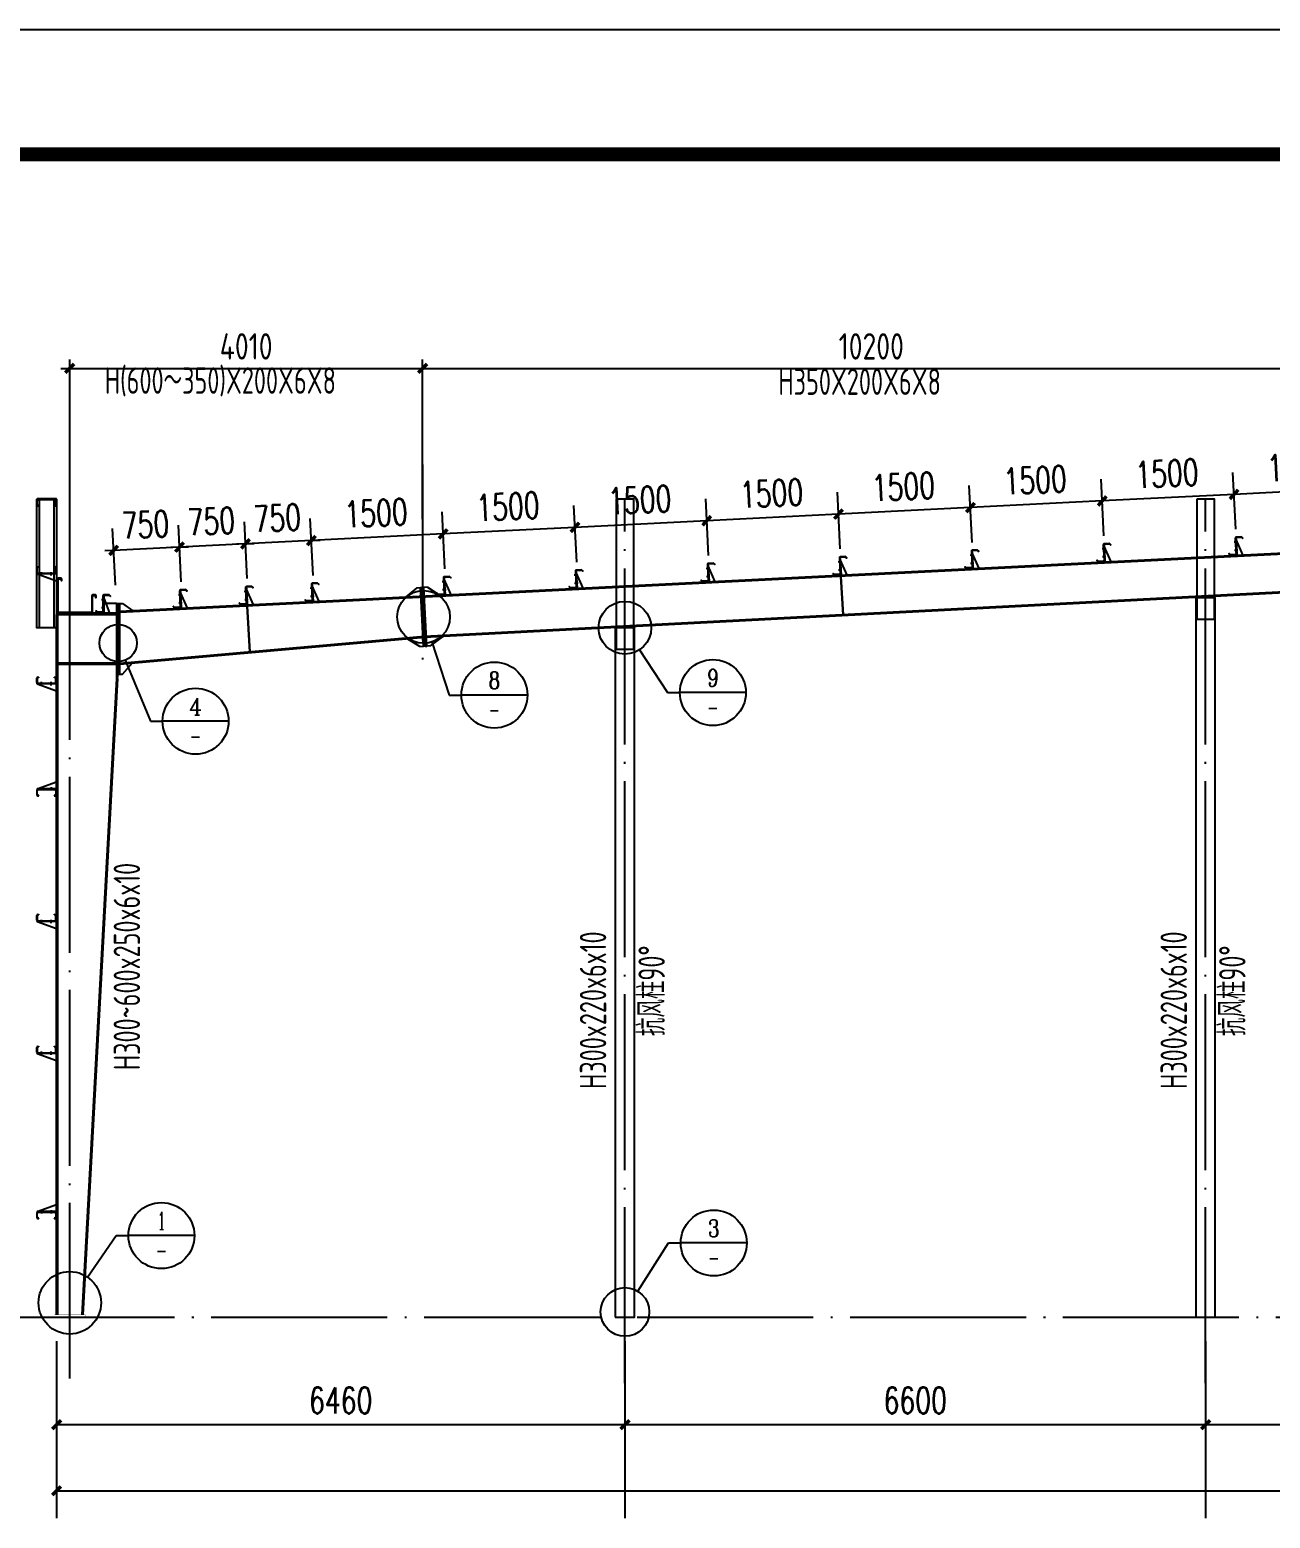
# Model space of a CAD drawing. Extents: x -89996 to 1006241, y -2176 to 440573.
# Drawn here: x 812289 to 826388, y 64905 to 81824 of the extents above; entities that cross this region are included whole.
import ezdxf
from ezdxf.enums import TextEntityAlignment as Align

# ---------------------------------------------------------------- set-up
doc = ezdxf.new("R2010")
doc.units = 0
doc.header["$LTSCALE"] = 1000
doc.header["$MEASUREMENT"] = 0
doc.linetypes.add('DOTE', pattern=[2.42, 2, -0.2, 0.02, -0.2])
for name, color, linetype in [('AXIS', 3, 'Continuous'), ('AXIS_DIM', 3, 'Continuous'), ('DOTE', 1, 'DOTE'), ('GL', 150, 'Continuous'), ('GZ', 50, 'Continuous'), ('LT', 27, 'Continuous'), ('PUB_TEXT', 7, 'Continuous'), ('PUB_TITLE', 4, 'Continuous'), ('PZ', 202, 'Continuous'), ('TEXT', 7, 'Continuous'), ('天沟', 2, 'Continuous')]:
    doc.layers.add(name, color=color, linetype=linetype)
doc.styles.add('_TCH_DIM_T3', font='SIMPLEX', dxfattribs={"width": 0.705882, "bigfont": 'GBCBIG'})
doc.styles.add('_TCH_LABEL', font='COMPLEX', dxfattribs={"bigfont": 'GBCBIG'})
doc.styles.add('TSSD_Dimension', font='Tssdeng.shx', dxfattribs={"width": 0.8, "bigfont": 'hztxt.shx'})
doc.styles.add('TSSD_Norm', font='tssdeng.shx', dxfattribs={"bigfont": 'hztxt.shx'})
doc.dimstyles.new('_TCH_ARCH&&100', dxfattribs={"dimtxt": 297.5, "dimasz": 100, "dimexe": 250, "dimexo": 300, "dimgap": 126.25, "dimtad": 1, "dimdec": 0, "dimzin": 0, "dimdsep": 46, "dimtxsty": '_TCH_DIM_T3', "dimblk": 'ARCHTICK', "dimcen": 0.09, "dimclrt": 7, "dimazin": 2, "dimtfac": 1, "dimtdec": 0, "dimtix": 1, "dimtmove": 2, "dimatfit": 3, "dimfxl": 0, "dimtolj": 1, "dimtzin": 0, "dimarcsym": 0})
doc.dimstyles.new('TCH_100_1', dxfattribs={"dimtxt": 297.5, "dimasz": 100, "dimexe": 250, "dimexo": 300, "dimgap": 126.25, "dimtad": 1, "dimdec": 0, "dimzin": 0, "dimdsep": 46, "dimtxsty": '_TCH_DIM_T3', "dimblk": 'ARCHTICK', "dimcen": 0.09, "dimclrd": 126, "dimclre": 126, "dimclrt": 7, "dimazin": 2, "dimtfac": 1, "dimtdec": 0, "dimtix": 1, "dimtmove": 2, "dimatfit": 3, "dimfxl": 0, "dimtolj": 1, "dimtzin": 0, "dimarcsym": 0})
doc.dimstyles.new('TSSD_100_100', dxfattribs={"dimtxt": 300, "dimasz": 100, "dimexe": 100, "dimexo": 250, "dimgap": 100, "dimtad": 1, "dimdec": 0, "dimzin": 0, "dimdsep": 46, "dimtxsty": 'TSSD_Dimension', "dimblk": 'ARCHTICK', "dimcen": 0, "dimdle": 100, "dimclrt": 7, "dimadec": 0, "dimazin": 0, "dimtfac": 1, "dimtdec": 0, "dimtix": 1, "dimtmove": 2, "dimatfit": 3, "dimfxl": 0, "dimtolj": 1, "dimtzin": 0, "dimarcsym": 0})

# ---------------------------------------------------------------- blocks, each defined once
blk = doc.blocks.new('4')
at = {"layer": 'LT', "color": 1, "linetype": 'Continuous'}
for p, q in [((1121054, 121886, -8), (1121014, 121884, -8)), ((1121054, 121886, -8), (1121014, 121884, -8)), ((1121058, 121794, -8), (1121019, 121792, -8)), ((1121058, 121794, -8), (1121019, 121792, -8))]:
    blk.add_line(p, q, dxfattribs=at)
at = {"layer": 'LT', "elevation": -8}
blk.add_lwpolyline([(1121032, 121929, -0.414214), (1121041, 121940), (1121097, 121943), (1121111, 121930), (1121113, 121932), (1121098, 121946), (1121038, 121943, 0.414214), (1121028, 121932), (1121037, 121755, -0.414214), (1121028, 121745), (1120972, 121742), (1120958, 121755), (1120956, 121753), (1120971, 121739), (1121031, 121742, 0.414214), (1121040, 121753), (1121032, 121929)], format="xyb", dxfattribs=at)
at = {"layer": 'LT', "elevation": -4}
for points in [[(1121032, 121924), (1121038, 121925), (1121047, 121733), (1121041, 121733)], [(1121038, 121915), (1121047, 121733), (1121117, 121736)]]:
    blk.add_lwpolyline(points, close=True, dxfattribs=at)
at = {"layer": 'LT', "color": 1, "linetype": 'Continuous'}
for points in [[(1121031, 121872, -8), (1121030, 121897, -8), (1121040, 121873, -8), (1121039, 121897, -8)], [(1121031, 121872, -8), (1121030, 121897, -8), (1121040, 121873, -8), (1121039, 121897, -8)], [(1121035, 121805, -8), (1121036, 121781, -8), (1121044, 121806, -8), (1121045, 121781, -8)], [(1121035, 121805, -8), (1121036, 121781, -8), (1121044, 121806, -8), (1121045, 121781, -8)]]:
    blk.add_solid(points, dxfattribs=at)
blk = doc.blocks.new('_ArchTick')
at = {"color": 0, "linetype": 'ByBlock', "const_width": 0.4}
blk.add_lwpolyline([(-0.5, -0.5), (0.5, 0.5)], dxfattribs=at)
blk = doc.blocks.new('*D1427')
at = {"layer": 'AXIS_DIM', "color": 0, "lineweight": -2, "transparency": 16777216}
for p, q in [((816754, 76262), (816754, 78075)), ((826954, 76406), (826954, 78075)), ((816654, 77975), (827054, 77975))]:
    blk.add_line(p, q, dxfattribs=at)
at = {"layer": 'Defpoints', "color": 0, "transparency": 16777216}
for p in [(826954, 77975), (826954, 76156, 4), (816754, 76012, -3)]:
    blk.add_point(p, dxfattribs=at)
at = {"layer": 'AXIS_DIM', "color": 0, "lineweight": -2, "transparency": 16777216, "xscale": 100, "yscale": 100, "zscale": 100, "rotation": 180}
blk.add_blockref('_ArchTick', (816754, 77975), dxfattribs=at)
at = {"layer": 'AXIS_DIM', "color": 0, "lineweight": -2, "transparency": 16777216, "xscale": 100, "yscale": 100, "zscale": 100}
blk.add_blockref('_ArchTick', (826954, 77975), dxfattribs=at)
at = {"layer": 'AXIS_DIM', "color": 7, "transparency": 16777216, "insert": (821854, 78225), "char_height": 300, "attachment_point": 5, "style": 'TSSD_Dimension'}
blk.add_mtext('\\A1;10200', dxfattribs=at)
blk = doc.blocks.new('*D1433')
at = {"color": 126, "lineweight": -2, "transparency": 16777216}
for p, q in [((827495, 76221), (827463, 76867)), ((825997, 76146), (825964, 76792)), ((827475, 76617), (825977, 76542))]:
    blk.add_line(p, q, dxfattribs=at)
at = {"layer": 'Defpoints', "color": 0, "transparency": 16777216}
for p in [(825977, 76542), (826012, 75847, 0), (827510, 75922, 0)]:
    blk.add_point(p, dxfattribs=at)
at = {"color": 126, "lineweight": -2, "transparency": 16777216, "xscale": 100, "yscale": 100, "zscale": 100}
for p, rotation in [((827475, 76617), 2.862405226256115), ((825977, 76542), 182.8624052262561)]:
    blk.add_blockref('_ArchTick', p, dxfattribs=dict(at, rotation=rotation))
at = {"color": 7, "transparency": 16777216, "insert": (826712, 76855), "char_height": 297.5, "attachment_point": 5, "rotation": 2.8624, "style": '_TCH_DIM_T3'}
blk.add_mtext('\\A1;1500', dxfattribs=at)
blk = doc.blocks.new('*D1434')
at = {"color": 126, "lineweight": -2, "transparency": 16777216}
for p, q in [((824499, 76072), (824466, 76717)), ((825997, 76146), (825964, 76792)), ((825977, 76542), (824479, 76468))]:
    blk.add_line(p, q, dxfattribs=at)
at = {"layer": 'Defpoints', "color": 0, "transparency": 16777216}
for p in [(824479, 76468), (826012, 75847, 0), (824514, 75772, 0)]:
    blk.add_point(p, dxfattribs=at)
at = {"color": 126, "lineweight": -2, "transparency": 16777216, "xscale": 100, "yscale": 100, "zscale": 100}
for p, rotation in [((824479, 76468), 182.8624052262561), ((825977, 76542), 2.862405226256115)]:
    blk.add_blockref('_ArchTick', p, dxfattribs=dict(at, rotation=rotation))
at = {"color": 7, "transparency": 16777216, "insert": (825214, 76780), "char_height": 297.5, "attachment_point": 5, "rotation": 2.8624, "style": '_TCH_DIM_T3'}
blk.add_mtext('\\A1;1500', dxfattribs=at)
blk = doc.blocks.new('*D1435')
at = {"color": 126, "lineweight": -2, "transparency": 16777216}
for p, q in [((823001, 75997), (822968, 76642)), ((824499, 76072), (824466, 76717)), ((824479, 76468), (822981, 76393))]:
    blk.add_line(p, q, dxfattribs=at)
at = {"layer": 'Defpoints', "color": 0, "transparency": 16777216}
for p in [(822981, 76393), (823015, 75697, 0), (824514, 75772, 0)]:
    blk.add_point(p, dxfattribs=at)
at = {"color": 126, "lineweight": -2, "transparency": 16777216, "xscale": 100, "yscale": 100, "zscale": 100}
for p, rotation in [((824479, 76468), 2.862405226256115), ((822981, 76393), 182.8624052262561)]:
    blk.add_blockref('_ArchTick', p, dxfattribs=dict(at, rotation=rotation))
at = {"color": 7, "transparency": 16777216, "insert": (823716, 76705), "char_height": 297.5, "attachment_point": 5, "rotation": 2.8624, "style": '_TCH_DIM_T3'}
blk.add_mtext('\\A1;1500', dxfattribs=at)
blk = doc.blocks.new('*D1436')
at = {"color": 126, "lineweight": -2, "transparency": 16777216}
for p, q in [((823001, 75997), (822968, 76642)), ((821502, 75922), (821470, 76567)), ((822981, 76393), (821482, 76318))]:
    blk.add_line(p, q, dxfattribs=at)
at = {"layer": 'Defpoints', "color": 0, "transparency": 16777216}
for p in [(821482, 76318), (823015, 75697, 0), (821517, 75622, 0)]:
    blk.add_point(p, dxfattribs=at)
at = {"color": 126, "lineweight": -2, "transparency": 16777216, "xscale": 100, "yscale": 100, "zscale": 100}
for p, rotation in [((821482, 76318), 182.8624052262561), ((822981, 76393), 2.862405226256115)]:
    blk.add_blockref('_ArchTick', p, dxfattribs=dict(at, rotation=rotation))
at = {"color": 7, "transparency": 16777216, "insert": (822218, 76630), "char_height": 297.5, "attachment_point": 5, "rotation": 2.8624, "style": '_TCH_DIM_T3'}
blk.add_mtext('\\A1;1500', dxfattribs=at)
blk = doc.blocks.new('*D1437')
at = {"color": 126, "lineweight": -2, "transparency": 16777216}
for p, q in [((820004, 75847), (819972, 76492)), ((821502, 75922), (821470, 76567)), ((821482, 76318), (819984, 76243))]:
    blk.add_line(p, q, dxfattribs=at)
at = {"layer": 'Defpoints', "color": 0, "transparency": 16777216}
for p in [(819984, 76243), (820019, 75547, 0), (821517, 75622, 0)]:
    blk.add_point(p, dxfattribs=at)
at = {"color": 126, "lineweight": -2, "transparency": 16777216, "xscale": 100, "yscale": 100, "zscale": 100}
for p, rotation in [((819984, 76243), 182.8624052262561), ((821482, 76318), 2.862405226256115)]:
    blk.add_blockref('_ArchTick', p, dxfattribs=dict(at, rotation=rotation))
at = {"color": 7, "transparency": 16777216, "insert": (820720, 76555), "char_height": 297.5, "attachment_point": 5, "rotation": 2.8624, "style": '_TCH_DIM_T3'}
blk.add_mtext('\\A1;1500', dxfattribs=at)
blk = doc.blocks.new('*D1438')
at = {"color": 126, "lineweight": -2, "transparency": 16777216}
for p, q in [((820004, 75847), (819972, 76492)), ((818506, 75772), (818474, 76418)), ((819984, 76243), (818486, 76168))]:
    blk.add_line(p, q, dxfattribs=at)
at = {"layer": 'Defpoints', "color": 0, "transparency": 16777216}
for p in [(818486, 76168), (818521, 75472, 0), (820019, 75547, 0)]:
    blk.add_point(p, dxfattribs=at)
at = {"color": 126, "lineweight": -2, "transparency": 16777216, "xscale": 100, "yscale": 100, "zscale": 100}
for p, rotation in [((819984, 76243), 2.862405226256115), ((818486, 76168), 182.8624052262561)]:
    blk.add_blockref('_ArchTick', p, dxfattribs=dict(at, rotation=rotation))
at = {"color": 7, "transparency": 16777216, "insert": (819222, 76480), "char_height": 297.5, "attachment_point": 5, "rotation": 2.8624, "style": '_TCH_DIM_T3'}
blk.add_mtext('\\A1;1500', dxfattribs=at)
blk = doc.blocks.new('*D1439')
at = {"color": 126, "lineweight": -2, "transparency": 16777216}
for p, q in [((817008, 75697), (816976, 76343)), ((818506, 75772), (818474, 76418)), ((818486, 76168), (816988, 76093))]:
    blk.add_line(p, q, dxfattribs=at)
at = {"layer": 'Defpoints', "color": 0, "transparency": 16777216}
for p in [(816988, 76093), (818521, 75472, 0), (817023, 75397, 0)]:
    blk.add_point(p, dxfattribs=at)
at = {"color": 126, "lineweight": -2, "transparency": 16777216, "xscale": 100, "yscale": 100, "zscale": 100}
for p, rotation in [((816988, 76093), 182.8624052262561), ((818486, 76168), 2.862405226256115)]:
    blk.add_blockref('_ArchTick', p, dxfattribs=dict(at, rotation=rotation))
at = {"color": 7, "transparency": 16777216, "insert": (817724, 76405), "char_height": 297.5, "attachment_point": 5, "rotation": 2.8624, "style": '_TCH_DIM_T3'}
blk.add_mtext('\\A1;1500', dxfattribs=at)
blk = doc.blocks.new('*D1440')
at = {"color": 126, "lineweight": -2, "transparency": 16777216}
for p, q in [((817008, 75697), (816976, 76343)), ((815510, 75622), (815478, 76268)), ((816988, 76093), (815490, 76018))]:
    blk.add_line(p, q, dxfattribs=at)
at = {"layer": 'Defpoints', "color": 0, "transparency": 16777216}
for p in [(815490, 76018), (815525, 75322, 0), (817023, 75397, 0)]:
    blk.add_point(p, dxfattribs=at)
at = {"color": 126, "lineweight": -2, "transparency": 16777216, "xscale": 100, "yscale": 100, "zscale": 100}
for p, rotation in [((816988, 76093), 2.862405226256115), ((815490, 76018), 182.8624052262561)]:
    blk.add_blockref('_ArchTick', p, dxfattribs=dict(at, rotation=rotation))
at = {"color": 7, "transparency": 16777216, "insert": (816225, 76330), "char_height": 297.5, "attachment_point": 5, "rotation": 2.8624, "style": '_TCH_DIM_T3'}
blk.add_mtext('\\A1;1500', dxfattribs=at)
blk = doc.blocks.new('*D1441')
at = {"color": 126, "lineweight": -2, "transparency": 16777216}
for p, q in [((814761, 75585), (814729, 76230)), ((815510, 75622), (815478, 76268)), ((814741, 75981), (814641, 75976)), ((815490, 76018), (814741, 75981)), ((815490, 76018), (815590, 76023))]:
    blk.add_line(p, q, dxfattribs=at)
at = {"layer": 'Defpoints', "color": 0, "transparency": 16777216}
for p in [(814741, 75981), (815525, 75322, 0), (814776, 75285, 0)]:
    blk.add_point(p, dxfattribs=at)
at = {"color": 126, "lineweight": -2, "transparency": 16777216, "xscale": 100, "yscale": 100, "zscale": 100}
for p, rotation in [((814741, 75981), 2.862405226256103), ((815490, 76018), 182.8624052262561)]:
    blk.add_blockref('_ArchTick', p, dxfattribs=dict(at, rotation=rotation))
at = {"color": 7, "transparency": 16777216, "insert": (815102, 76274), "char_height": 297.5, "attachment_point": 5, "rotation": 2.8624, "style": '_TCH_DIM_T3'}
blk.add_mtext('\\A1;750', dxfattribs=at)
blk = doc.blocks.new('*D1442')
at = {"color": 126, "lineweight": -2, "transparency": 16777216}
for p, q in [((814012, 75547), (813979, 76193)), ((814761, 75585), (814729, 76230)), ((814741, 75981), (813992, 75943)), ((814741, 75981), (814841, 75986)), ((813992, 75943), (813892, 75938))]:
    blk.add_line(p, q, dxfattribs=at)
at = {"layer": 'Defpoints', "color": 0, "transparency": 16777216}
for p in [(813992, 75943), (814027, 75248, 0), (814776, 75285, 0)]:
    blk.add_point(p, dxfattribs=at)
at = {"color": 126, "lineweight": -2, "transparency": 16777216, "xscale": 100, "yscale": 100, "zscale": 100}
for p, rotation in [((813992, 75943), 2.862405226256103), ((814741, 75981), 182.8624052262561)]:
    blk.add_blockref('_ArchTick', p, dxfattribs=dict(at, rotation=rotation))
at = {"color": 7, "transparency": 16777216, "insert": (814353, 76237), "char_height": 297.5, "attachment_point": 5, "rotation": 2.8624, "style": '_TCH_DIM_T3'}
blk.add_mtext('\\A1;750', dxfattribs=at)
blk = doc.blocks.new('*D1443')
at = {"color": 126, "lineweight": -2, "transparency": 16777216}
for p, q in [((813263, 75510), (813230, 76155)), ((814012, 75547), (813979, 76193)), ((813243, 75906), (813143, 75901)), ((813992, 75943), (813243, 75906)), ((813992, 75943), (814092, 75948))]:
    blk.add_line(p, q, dxfattribs=at)
at = {"layer": 'Defpoints', "color": 0, "transparency": 16777216}
for p in [(813243, 75906), (813278, 75210, 0), (814027, 75248, 0)]:
    blk.add_point(p, dxfattribs=at)
at = {"color": 126, "lineweight": -2, "transparency": 16777216, "xscale": 100, "yscale": 100, "zscale": 100}
for p, rotation in [((813243, 75906), 2.862405226256103), ((813992, 75943), 182.8624052262561)]:
    blk.add_blockref('_ArchTick', p, dxfattribs=dict(at, rotation=rotation))
at = {"color": 7, "transparency": 16777216, "insert": (813604, 76199), "char_height": 297.5, "attachment_point": 5, "rotation": 2.8624, "style": '_TCH_DIM_T3'}
blk.add_mtext('\\A1;750', dxfattribs=at)
blk = doc.blocks.new('*D1444')
at = {"layer": 'AXIS_DIM', "color": 0, "lineweight": -2, "transparency": 16777216}
for p, q in [((812744, 75637), (812744, 78075)), ((816754, 76262), (816754, 78075)), ((812644, 77975), (816854, 77975))]:
    blk.add_line(p, q, dxfattribs=at)
at = {"layer": 'Defpoints', "color": 0, "transparency": 16777216}
for p in [(816754, 77975), (816754, 76012, -7), (812744, 75387)]:
    blk.add_point(p, dxfattribs=at)
at = {"layer": 'AXIS_DIM', "color": 0, "lineweight": -2, "transparency": 16777216, "xscale": 100, "yscale": 100, "zscale": 100, "rotation": 180}
blk.add_blockref('_ArchTick', (812744, 77975), dxfattribs=at)
at = {"layer": 'AXIS_DIM', "color": 0, "lineweight": -2, "transparency": 16777216, "xscale": 100, "yscale": 100, "zscale": 100}
blk.add_blockref('_ArchTick', (816754, 77975), dxfattribs=at)
at = {"layer": 'AXIS_DIM', "color": 7, "transparency": 16777216, "insert": (814749, 78225), "char_height": 300, "attachment_point": 5, "style": 'TSSD_Dimension'}
blk.add_mtext('\\A1;4010', dxfattribs=at)
blk = doc.blocks.new('*D2720')
at = {"layer": 'AXIS', "color": 0, "lineweight": -2, "transparency": 16777216}
for p, q in [((812594, 66762), (812594, 64968)), ((852204, 66762), (852204, 64968)), ((812594, 65218), (852204, 65218))]:
    blk.add_line(p, q, dxfattribs=at)
at = {"layer": 'Defpoints', "color": 0, "transparency": 16777216}
for p in [(812594, 67062), (852204, 67062), (852204, 65218)]:
    blk.add_point(p, dxfattribs=at)
at = {"layer": 'AXIS', "color": 0, "lineweight": -2, "transparency": 16777216, "xscale": 100, "yscale": 100, "zscale": 100, "rotation": 180}
blk.add_blockref('_ArchTick', (812594, 65218), dxfattribs=at)
at = {"layer": 'AXIS', "color": 0, "lineweight": -2, "transparency": 16777216, "xscale": 100, "yscale": 100, "zscale": 100}
blk.add_blockref('_ArchTick', (852204, 65218), dxfattribs=at)
at = {"layer": 'AXIS', "color": 7, "transparency": 16777216, "insert": (832399, 65493), "char_height": 297.5, "attachment_point": 5, "style": '_TCH_DIM_T3'}
blk.add_mtext('\\A1;39610', dxfattribs=at)
blk = doc.blocks.new('*D2721')
at = {"layer": 'AXIS', "color": 0, "lineweight": -2, "transparency": 16777216}
for p, q in [((812594, 66918), (812594, 65719)), ((819054, 66918), (819054, 65719)), ((812594, 65969), (819054, 65969))]:
    blk.add_line(p, q, dxfattribs=at)
at = {"layer": 'Defpoints', "color": 0, "transparency": 16777216}
for p in [(812594, 67218), (819054, 67218), (819054, 65969)]:
    blk.add_point(p, dxfattribs=at)
at = {"layer": 'AXIS', "color": 0, "lineweight": -2, "transparency": 16777216, "xscale": 100, "yscale": 100, "zscale": 100, "rotation": 180}
blk.add_blockref('_ArchTick', (812594, 65969), dxfattribs=at)
at = {"layer": 'AXIS', "color": 0, "lineweight": -2, "transparency": 16777216, "xscale": 100, "yscale": 100, "zscale": 100}
blk.add_blockref('_ArchTick', (819054, 65969), dxfattribs=at)
at = {"layer": 'AXIS', "color": 7, "transparency": 16777216, "insert": (815824, 66244), "char_height": 297.5, "attachment_point": 5, "style": '_TCH_DIM_T3'}
blk.add_mtext('\\A1;6460', dxfattribs=at)
blk = doc.blocks.new('*D2722')
at = {"layer": 'AXIS', "color": 0, "lineweight": -2, "transparency": 16777216}
for p, q in [((819054, 66918), (819054, 65719)), ((825654, 66918), (825654, 65719)), ((819054, 65969), (825654, 65969))]:
    blk.add_line(p, q, dxfattribs=at)
at = {"layer": 'Defpoints', "color": 0, "transparency": 16777216}
for p in [(819054, 67218), (825654, 67218), (825654, 65969)]:
    blk.add_point(p, dxfattribs=at)
at = {"layer": 'AXIS', "color": 0, "lineweight": -2, "transparency": 16777216, "xscale": 100, "yscale": 100, "zscale": 100, "rotation": 180}
blk.add_blockref('_ArchTick', (819054, 65969), dxfattribs=at)
at = {"layer": 'AXIS', "color": 0, "lineweight": -2, "transparency": 16777216, "xscale": 100, "yscale": 100, "zscale": 100}
blk.add_blockref('_ArchTick', (825654, 65969), dxfattribs=at)
at = {"layer": 'AXIS', "color": 7, "transparency": 16777216, "insert": (822354, 66244), "char_height": 297.5, "attachment_point": 5, "style": '_TCH_DIM_T3'}
blk.add_mtext('\\A1;6600', dxfattribs=at)
blk = doc.blocks.new('*D2723')
at = {"layer": 'AXIS', "color": 0, "lineweight": -2, "transparency": 16777216}
for p, q in [((825654, 66918), (825654, 65719)), ((832254, 66918), (832254, 65719)), ((825654, 65969), (832254, 65969))]:
    blk.add_line(p, q, dxfattribs=at)
at = {"layer": 'Defpoints', "color": 0, "transparency": 16777216}
for p in [(825654, 67218), (832254, 67218), (832254, 65969)]:
    blk.add_point(p, dxfattribs=at)
at = {"layer": 'AXIS', "color": 0, "lineweight": -2, "transparency": 16777216, "xscale": 100, "yscale": 100, "zscale": 100, "rotation": 180}
blk.add_blockref('_ArchTick', (825654, 65969), dxfattribs=at)
at = {"layer": 'AXIS', "color": 0, "lineweight": -2, "transparency": 16777216, "xscale": 100, "yscale": 100, "zscale": 100}
blk.add_blockref('_ArchTick', (832254, 65969), dxfattribs=at)
at = {"layer": 'AXIS', "color": 7, "transparency": 16777216, "insert": (828954, 66244), "char_height": 297.5, "attachment_point": 5, "style": '_TCH_DIM_T3'}
blk.add_mtext('\\A1;6600', dxfattribs=at)

msp = doc.modelspace()

# ---------------------------------------------------------------- linework, layer by layer
at = {"elevation": 0}
for points in [[(821511.83, 75609.81), (821503.34, 75609.39), (821529.39, 75173.71), (821537.88, 75174.23)], [(814765.71, 75272.08), (814757.19, 75272.08), (814785.42, 74751.54), (814793.88, 74752.54)]]:
    msp.add_lwpolyline(points, close=True, dxfattribs=at)
at = {"layer": 'AXIS'}
for p, q in [((816858.53, 74864.82), (817056.17, 74262.11)), ((813375.18, 74656.96), (813660.69, 73964.54)), ((819219.08, 74776.32), (819539.74, 74289.32)), ((819539.74, 74289.32), (819678.44, 74289.32)), ((820428.44, 74289.32), (819678.44, 74289.32)), ((817056.17, 74262.11), (817194.87, 74262.11)), ((817944.87, 74262.11), (817194.87, 74262.11)), ((813660.69, 73964.54), (813799.39, 73964.54)), ((814549.39, 73964.54), (813799.39, 73964.54)), ((812946.21, 67645.63), (813272.33, 68117.12)), ((813272.33, 68117.12), (813411.03, 68117.12)), ((814161.03, 68117.12), (813411.03, 68117.12)), ((819202.24, 67484.24), (819549.37, 68033.51)), ((819549.37, 68033.51), (819688.07, 68033.51)), ((820438.07, 68033.51), (819688.07, 68033.51)), ((812594.31, 66187.41), (812594.31, 64906.68)), ((819054.31, 66187.41), (819054.31, 64906.68)), ((825654.31, 66187.41), (825654.31, 64906.68))]:
    msp.add_line(p, q, dxfattribs=at)
for centre, radius in [((816765.16, 75149.52), 299.62), ((819054.31, 75026.57), 299.62), ((813294.31, 74853.07), 212.13), ((817569.87, 74262.11), 375), ((820053.44, 74289.32), 375), ((814174.39, 73964.54), 375), ((813786.03, 68117.12), 375), ((820063.07, 68033.51), 375), ((812744.31, 67353.75), 354.91), ((819054.31, 67250.17), 276.9)]:
    msp.add_circle(centre, radius, dxfattribs=at)
at = {"layer": 'DOTE'}
for p, q in [((816754.27, 76884.1, -2.58), (816754.27, 74653.98, -2.58)), ((819054.31, 66441.35, 3.97), (819054.31, 76493.42, 3.99)), ((825654.31, 66441.35, 3.97), (825654.31, 76493.42, 3.99)), ((812744.31, 66491.64, 4.02), (812744.31, 76244.68, 4.02)), ((811933.05, 67191.35, 4.01), (852795.65, 67191.32, 3.99))]:
    msp.add_line(p, q, dxfattribs=at)
at = {"layer": 'GL', "extrusion": (0.000390955, 1.93016e-05, 1)}
for p, q in [((832254.29, 76146.93), (813313.09, 75199.87)), ((832254.31, 76158.95, 0), (813313.1, 75211.89, 0)), ((826977.63, 75456.06, -0.92), (816776.53, 74927.12, -10.55)), ((826977.61, 75444.05, -0.92), (816777.11, 74915.13, -10.55))]:
    msp.add_line(p, q, dxfattribs=at)
at = {"layer": 'GL'}
for p, q in [((816777.44, 74927.13, -10.55), (813314.31, 74622.08, 4.02)), ((816777.44, 74927.13, -10.55), (813314.31, 74622.08, 4.02)), ((816778.92, 74915.22, -10.55), (813314.31, 74610, 4.02)), ((816778.92, 74915.22, -10.55), (813314.31, 74610, 4.02))]:
    msp.add_line(p, q, dxfattribs=at)
at = {"layer": 'GZ'}
for p, q in [((812594.31, 67216.32, 8.01), (812594.31, 75177.32, 3.84)), ((812608.31, 67216.32, 8.01), (812608.31, 75177.32, 3.84)), ((813274.31, 74623.62, 0.13), (812608.31, 74623.62, 0.06)), ((813274.31, 74623.62, 0.13), (812608.31, 74623.62, 0.06)), ((813274.31, 74609.62, 0.13), (812608.31, 74609.62, 0.06)), ((813274.31, 74609.62, 0.13), (812608.31, 74609.62, 0.06)), ((813274.31, 74449.62, 4.02), (812880.31, 67216.32, 3.99)), ((813288.31, 74449.62, 4.02), (812894.31, 67216.32, 3.99))]:
    msp.add_line(p, q, dxfattribs=at)
for points, elevation in [([(825544.31, 67191.33), (825764.31, 67191.33), (825764.31, 75366.95), (825544.31, 75366.95)], 4.02), ([(812594.31, 75177.32), (813274.31, 75177.32), (813274.31, 75191.32), (812594.31, 75191.32)], 1.96), ([(818944.31, 67191.33), (819164.31, 67191.33), (819164.31, 75026.57), (818944.31, 75026.57)], 4.02)]:
    msp.add_lwpolyline(points, close=True, dxfattribs=dict(at, elevation=elevation))
at = {"layer": 'LT'}
for p, q in [((812369.31, 76476.7, 3.99), (812369.31, 76424.2, 3.99)), ((812372.68, 76427.57, 3.99), (812372.68, 76473.32, 3.99)), ((812594.31, 76491.32, 3.99), (812374.31, 76491.32, 3.99)), ((812374.31, 76491.32, 3.99), (812374.31, 76487.95, 3.99)), ((812374.31, 76487.95, 3.99), (812594.31, 76487.95, 3.99)), ((812578.06, 76487.95, 3.99), (812380.56, 76487.95, 3.99)), ((812383.93, 76484.57, 3.99), (812574.68, 76484.57, 3.99)), ((812585.93, 76473.32, 3.99), (812585.93, 76427.57, 3.99)), ((812589.31, 76424.2, 3.99), (812589.31, 76476.7, 3.99)), ((812594.31, 76487.95, 3.99), (812594.31, 76491.32, 3.99)), ((812380.56, 76412.95, 3.99), (812391.81, 76412.95, 3.99)), ((812391.81, 76416.32, 3.99), (812383.93, 76416.32, 3.99)), ((812391.81, 76412.95, 3.99), (812391.81, 76416.32, 3.99)), ((812566.81, 76416.32, 3.99), (812566.81, 76412.95, 3.99)), ((812574.68, 76416.32, 3.99), (812566.81, 76416.32, 3.99)), ((812566.81, 76412.95, 3.99), (812578.06, 76412.95, 3.99)), ((812368.08, 75654.29, 3.99), (812368.08, 75706.79, 3.99)), ((812371.46, 75703.41, 3.99), (812371.46, 75657.66, 3.99)), ((812373.08, 75639.66, 3.99), (812373.08, 75643.04, 3.99)), ((812373.08, 75643.04, 3.99), (812593.08, 75643.04, 3.99)), ((812593.08, 75639.66, 3.99), (812373.08, 75639.66, 3.99)), ((812373.08, 75639.66, 3.99), (812593.08, 75560.04, 3.99)), ((812379.33, 75718.04, 3.99), (812390.58, 75718.04, 3.99)), ((812576.83, 75643.04, 3.99), (812379.33, 75643.04, 3.99)), ((812390.58, 75714.66, 3.99), (812382.71, 75714.66, 3.99)), ((812382.71, 75646.41, 3.99), (812573.46, 75646.41, 3.99)), ((812390.58, 75718.04, 3.99), (812390.58, 75714.66, 3.99)), ((812421.23, 75620.49, 3.99), (812421.23, 75658.84, 3.99)), ((812531.67, 75620.49, 3.99), (812531.67, 75658.84, 3.99)), ((812565.58, 75714.66, 3.99), (812565.58, 75718.04, 3.99)), ((812565.58, 75718.04, 3.99), (812576.83, 75718.04, 3.99)), ((812573.46, 75714.66, 3.99), (812565.58, 75714.66, 3.99)), ((812584.71, 75657.66, 3.99), (812584.71, 75703.41, 3.99)), ((812588.08, 75706.79, 3.99), (812588.08, 75654.29, 3.99)), ((812593.08, 75643.04, 3.99), (812593.08, 75639.66, 3.99)), ((812369.31, 74402.57, 3.99), (812369.31, 74455.07, 3.99)), ((812372.68, 74451.7, 3.99), (812372.68, 74405.95, 3.99)), ((812380.56, 74466.32, 3.99), (812391.81, 74466.32, 3.99)), ((812391.81, 74462.95, 3.99), (812383.93, 74462.95, 3.99)), ((812391.81, 74466.32, 3.99), (812391.81, 74462.95, 3.99)), ((812566.81, 74462.95, 3.99), (812566.81, 74466.32, 3.99)), ((812566.81, 74466.32, 3.99), (812578.06, 74466.32, 3.99)), ((812574.68, 74462.95, 3.99), (812566.81, 74462.95, 3.99)), ((812585.93, 74405.95, 3.99), (812585.93, 74451.7, 3.99)), ((812589.31, 74455.07, 3.99), (812589.31, 74402.57, 3.99)), ((812374.31, 74387.95, 3.99), (812374.31, 74391.32, 3.99)), ((812374.31, 74391.32, 3.99), (812594.31, 74391.32, 3.99)), ((812594.31, 74387.95, 3.99), (812374.31, 74387.95, 3.99)), ((812374.31, 74387.95, 3.99), (812594.31, 74308.32, 3.99)), ((812578.06, 74391.32, 3.99), (812380.56, 74391.32, 3.99)), ((812383.93, 74394.7, 3.99), (812574.68, 74394.7, 3.99)), ((812422.46, 74372.49, 3.99), (812422.46, 74410.83, 3.99)), ((812532.89, 74372.15, 3.99), (812532.89, 74410.49, 3.99)), ((812594.31, 74391.32, 3.99), (812594.31, 74387.95, 3.99)), ((812374.31, 73194.73, 4.01), (812594.31, 73274.35, 4.01)), ((812369.31, 73180.1, 4.01), (812369.31, 73127.6, 4.01)), ((812372.68, 73130.98, 4.01), (812372.68, 73176.73, 4.01)), ((812594.31, 73194.73, 4.01), (812374.31, 73194.73, 4.01)), ((812374.31, 73194.73, 4.01), (812374.31, 73191.35, 4.01)), ((812374.31, 73191.35, 4.01), (812594.31, 73191.35, 4.01)), ((812578.06, 73191.35, 4.01), (812380.56, 73191.35, 4.01)), ((812380.56, 73116.35, 4.01), (812391.81, 73116.35, 4.01)), ((812383.93, 73187.98, 4.01), (812574.68, 73187.98, 4.01)), ((812391.81, 73119.73, 4.01), (812383.93, 73119.73, 4.01)), ((812391.81, 73116.35, 4.01), (812391.81, 73119.73, 4.01)), ((812422.46, 73213.9, 4.01), (812422.46, 73175.56, 4.01)), ((812532.89, 73213.9, 4.01), (812532.89, 73175.56, 4.01)), ((812566.81, 73119.73, 4.01), (812566.81, 73116.35, 4.01)), ((812574.68, 73119.73, 4.01), (812566.81, 73119.73, 4.01)), ((812566.81, 73116.35, 4.01), (812578.06, 73116.35, 4.01)), ((812585.93, 73176.73, 4.01), (812585.93, 73130.98, 4.01)), ((812589.31, 73127.6, 4.01), (812589.31, 73180.1, 4.01)), ((812594.31, 73191.35, 4.01), (812594.31, 73194.73, 4.01)), ((812369.31, 71702.6, 4.01), (812369.31, 71755.1, 4.01)), ((812372.68, 71751.73, 4.01), (812372.68, 71705.98, 4.01)), ((812380.56, 71766.35, 4.01), (812391.81, 71766.35, 4.01)), ((812391.81, 71762.98, 4.01), (812383.93, 71762.98, 4.01)), ((812391.81, 71766.35, 4.01), (812391.81, 71762.98, 4.01)), ((812566.81, 71762.98, 4.01), (812566.81, 71766.35, 4.01)), ((812566.81, 71766.35, 4.01), (812578.06, 71766.35, 4.01)), ((812574.68, 71762.98, 4.01), (812566.81, 71762.98, 4.01)), ((812585.93, 71705.98, 4.01), (812585.93, 71751.73, 4.01)), ((812589.31, 71755.1, 4.01), (812589.31, 71702.6, 4.01)), ((812374.31, 71687.98, 4.01), (812374.31, 71691.35, 4.01)), ((812374.31, 71691.35, 4.01), (812594.31, 71691.35, 4.01)), ((812594.31, 71687.98, 4.01), (812374.31, 71687.98, 4.01)), ((812374.31, 71687.98, 4.01), (812594.31, 71608.35, 4.01)), ((812578.06, 71691.35, 4.01), (812380.56, 71691.35, 4.01)), ((812383.93, 71694.73, 4.01), (812574.68, 71694.73, 4.01)), ((812422.46, 71668.81, 4.01), (812422.46, 71707.15, 4.01)), ((812532.89, 71668.81, 4.01), (812532.89, 71707.15, 4.01)), ((812594.31, 71691.35, 4.01), (812594.31, 71687.98, 4.01)), ((812369.31, 70202.57, 3.99), (812369.31, 70255.07, 3.99)), ((812372.68, 70251.7, 3.99), (812372.68, 70205.95, 3.99)), ((812380.56, 70266.32, 3.99), (812391.81, 70266.32, 3.99)), ((812391.81, 70262.95, 3.99), (812383.93, 70262.95, 3.99)), ((812391.81, 70266.32, 3.99), (812391.81, 70262.95, 3.99)), ((812566.81, 70262.95, 3.99), (812566.81, 70266.32, 3.99)), ((812566.81, 70266.32, 3.99), (812578.06, 70266.32, 3.99)), ((812574.68, 70262.95, 3.99), (812566.81, 70262.95, 3.99)), ((812585.93, 70205.95, 3.99), (812585.93, 70251.7, 3.99)), ((812589.31, 70255.07, 3.99), (812589.31, 70202.57, 3.99)), ((812374.31, 70187.95, 3.99), (812374.31, 70191.32, 3.99)), ((812374.31, 70191.32, 3.99), (812594.31, 70191.32, 3.99)), ((812594.31, 70187.95, 3.99), (812374.31, 70187.95, 3.99)), ((812374.31, 70187.95, 3.99), (812594.31, 70108.32, 3.99)), ((812578.06, 70191.32, 3.99), (812380.56, 70191.32, 3.99)), ((812383.93, 70194.7, 3.99), (812574.68, 70194.7, 3.99)), ((812422.46, 70172.49, 3.99), (812422.46, 70210.83, 3.99)), ((812532.89, 70172.49, 3.99), (812532.89, 70210.83, 3.99)), ((812594.31, 70191.32, 3.99), (812594.31, 70187.95, 3.99)), ((812369.31, 68376.7, 3.99), (812369.31, 68324.2, 3.99)), ((812372.68, 68327.57, 3.99), (812372.68, 68373.32, 3.99)), ((812374.31, 68391.32, 3.99), (812594.31, 68470.95, 3.99)), ((812594.31, 68391.32, 3.99), (812374.31, 68391.32, 3.99)), ((812374.31, 68391.32, 3.99), (812374.31, 68387.95, 3.99)), ((812374.31, 68387.95, 3.99), (812594.31, 68387.95, 3.99)), ((812578.06, 68387.95, 3.99), (812380.56, 68387.95, 3.99)), ((812383.93, 68384.57, 3.99), (812574.68, 68384.57, 3.99)), ((812585.93, 68373.32, 3.99), (812585.93, 68327.57, 3.99)), ((812589.31, 68324.2, 3.99), (812589.31, 68376.7, 3.99)), ((812594.31, 68387.95, 3.99), (812594.31, 68391.32, 3.99)), ((812380.56, 68312.95, 3.99), (812391.81, 68312.95, 3.99)), ((812391.81, 68316.32, 3.99), (812383.93, 68316.32, 3.99)), ((812391.81, 68312.95, 3.99), (812391.81, 68316.32, 3.99)), ((812566.81, 68316.32, 3.99), (812566.81, 68312.95, 3.99)), ((812574.68, 68316.32, 3.99), (812566.81, 68316.32, 3.99)), ((812566.81, 68312.95, 3.99), (812578.06, 68312.95, 3.99))]:
    msp.add_line(p, q, dxfattribs=at)
at = {"layer": 'LT', "color": 1, "linetype": 'Continuous'}
for p, q in [((812422.46, 68406.77, 3.99), (812422.46, 68368.43, 3.99)), ((812532.89, 68406.77, 3.99), (812532.89, 68368.43, 3.99))]:
    msp.add_line(p, q, dxfattribs=at)
at = {"layer": 'LT'}
for points, elevation in [([(812594.31, 75027.59), (812370.68, 75027.59), (812370.68, 76487.94), (812594.31, 76487.95)], 3.92), ([(812564.31, 75027.59), (812400.68, 75027.59), (812400.68, 76487.95), (812564.31, 76487.95)], 3.92), ([(818957.22, 76493.42), (819151.39, 76493.42), (819151.39, 74779.69), (818957.22, 74779.69)], 3.99), ([(825557.22, 76493.42), (825751.39, 76493.42), (825751.39, 75120.07), (825557.22, 75120.07)], 3.99)]:
    msp.add_lwpolyline(points, close=True, dxfattribs=dict(at, elevation=elevation))
for centre, start, end in [((812380.56, 76476.7, 3.99), 90.000036, 180.000036), ((812383.93, 76473.32, 3.99), 90.000036, 180.000036), ((812574.68, 76473.32, 3.99), 0.000036, 90.000036), ((812578.06, 76476.7, 3.99), 0.000036, 90.000036), ((812380.56, 76424.2, 3.99), 180.000036, 270.000036), ((812383.93, 76427.57, 3.99), 180.000036, 270.000036), ((812574.68, 76427.57, 3.99), 270.000036, 0.000036), ((812578.06, 76424.2, 3.99), 270.000036, 0.000036), ((812379.33, 75706.79, 3.99), 90, 180), ((812379.33, 75654.29, 3.99), 180, 270), ((812382.71, 75703.41, 3.99), 90, 180), ((812382.71, 75657.66, 3.99), 180, 270), ((812573.46, 75703.41, 3.99), 0, 90), ((812573.46, 75657.66, 3.99), 270, 0), ((812576.83, 75706.79, 3.99), 0, 90), ((812576.83, 75654.29, 3.99), 270, 0), ((812380.56, 74455.07, 3.99), 90, 180), ((812383.93, 74451.7, 3.99), 90, 180), ((812574.68, 74451.7, 3.99), 360, 90), ((812578.06, 74455.07, 3.99), 360, 90), ((812380.56, 74402.57, 3.99), 180, 270), ((812383.93, 74405.95, 3.99), 180, 270), ((812574.68, 74405.95, 3.99), 270, 360), ((812578.06, 74402.57, 3.99), 270, 360), ((812380.56, 73180.1, 4.01), 90, 180), ((812380.56, 73127.6, 4.01), 180, 270), ((812383.93, 73176.73, 4.01), 90, 180), ((812383.93, 73130.98, 4.01), 180, 270), ((812574.68, 73176.73, 4.01), 0, 90), ((812574.68, 73130.98, 4.01), 270, 0), ((812578.06, 73180.1, 4.01), 0, 90), ((812578.06, 73127.6, 4.01), 270, 0), ((812380.56, 71755.1, 4.01), 90, 180), ((812383.93, 71751.73, 4.01), 90, 180), ((812574.68, 71751.73, 4.01), 0, 90), ((812578.06, 71755.1, 4.01), 0, 90), ((812380.56, 71702.6, 4.01), 180, 270), ((812383.93, 71705.98, 4.01), 180, 270), ((812574.68, 71705.98, 4.01), 270, 0), ((812578.06, 71702.6, 4.01), 270, 0), ((812380.56, 70255.07, 3.99), 90, 180), ((812383.93, 70251.7, 3.99), 90, 180), ((812574.68, 70251.7, 3.99), 360, 90), ((812578.06, 70255.07, 3.99), 360, 90), ((812380.56, 70202.57, 3.99), 180, 270), ((812383.93, 70205.95, 3.99), 180, 270), ((812574.68, 70205.95, 3.99), 270, 360), ((812578.06, 70202.57, 3.99), 270, 360), ((812380.56, 68376.7, 3.99), 90, 180), ((812383.93, 68373.32, 3.99), 90, 180), ((812574.68, 68373.32, 3.99), 0, 90), ((812578.06, 68376.7, 3.99), 0, 90), ((812380.56, 68324.2, 3.99), 180, 270), ((812383.93, 68327.57, 3.99), 180, 270), ((812574.68, 68327.57, 3.99), 270, 0), ((812578.06, 68324.2, 3.99), 270, 0)]:
    msp.add_arc(centre, 11.25, start, end, dxfattribs=at)
for points in [[(812433.48, 75646.41, 3.99), (812408.99, 75646.41, 3.99), (812433.48, 75639.66, 3.99), (812408.99, 75639.66, 3.99)], [(812543.91, 75646.41, 3.99), (812519.42, 75646.41, 3.99), (812543.91, 75639.66, 3.99), (812519.42, 75639.66, 3.99)], [(812434.7, 74394.7, 3.99), (812410.21, 74394.7, 3.99), (812434.7, 74387.95, 3.99), (812410.21, 74387.95, 3.99)], [(812545.14, 74394.35, 3.99), (812520.65, 74394.35, 3.99), (812545.14, 74387.6, 3.99), (812520.65, 74387.6, 3.99)], [(812434.7, 73187.98, 4.01), (812410.21, 73187.98, 4.01), (812434.7, 73194.73, 4.01), (812410.21, 73194.73, 4.01)], [(812545.14, 73187.98, 4.01), (812520.65, 73187.98, 4.01), (812545.14, 73194.73, 4.01), (812520.65, 73194.73, 4.01)], [(812434.7, 71694.73, 4.01), (812410.21, 71694.73, 4.01), (812434.7, 71687.98, 4.01), (812410.21, 71687.98, 4.01)], [(812545.14, 71694.73, 4.01), (812520.65, 71694.73, 4.01), (812545.14, 71687.98, 4.01), (812520.65, 71687.98, 4.01)], [(812434.7, 70194.7, 3.99), (812410.21, 70194.7, 3.99), (812434.7, 70187.95, 3.99), (812410.21, 70187.95, 3.99)], [(812545.14, 70194.7, 3.99), (812520.65, 70194.7, 3.99), (812545.14, 70187.95, 3.99), (812520.65, 70187.95, 3.99)]]:
    msp.add_solid(points, dxfattribs=at)
at = {"layer": 'LT', "color": 1, "linetype": 'Continuous'}
for points in [[(812434.7, 68384.57, 3.99), (812410.21, 68384.57, 3.99), (812434.7, 68391.32, 3.99), (812410.21, 68391.32, 3.99)], [(812545.14, 68384.57, 3.99), (812520.65, 68384.57, 3.99), (812545.14, 68391.32, 3.99), (812520.65, 68391.32, 3.99)]]:
    msp.add_solid(points, dxfattribs=at)
at = {"layer": 'PUB_TITLE'}
msp.add_lwpolyline([(802635.37, 18823.61), (891735.37, 18823.61), (891735.37, 81823.61), (802635.37, 81823.61)], close=True, dxfattribs=at)
at = {"layer": 'PUB_TITLE', "const_width": 159.09}
msp.add_lwpolyline([(804933.35, 19530.68), (804933.35, 80409.47), (890321.23, 80409.47), (890321.23, 19530.68)], close=True, dxfattribs=at)
at = {"layer": 'PZ', "extrusion": (0.001015, -0.01107, 0.999938)}
for p, q in [((816689.18, 75480.68, -1.43), (816560.53, 75374.26, -3.92)), ((816689.18, 75480.68, -1.43), (816560.53, 75374.26, -3.92)), ((816689.18, 75480.68, -1.43), (816729.12, 75482.75, -1.45)), ((816689.18, 75480.68, -1.43), (816729.12, 75482.75, -1.45)), ((816809.01, 75486.89, -1.48), (816769.07, 75484.82, -1.47)), ((816809.01, 75486.89, -1.48), (816769.07, 75484.82, -1.47)), ((816809.01, 75486.89, -1.48), (816946.99, 75394.35, -2.2)), ((816809.01, 75486.89, -1.48), (816953.61, 75393.91, -3.92)), ((816723.72, 74813.81, -4.49), (816587.17, 74898.33, -9.75)), ((816723.72, 74813.81, -4.49), (816763.67, 74815.88, -4.51)), ((816723.72, 74813.81, -4.49), (816763.67, 74815.88, -4.51)), ((816843.56, 74820.02, -4.55), (816803.62, 74817.95, -4.53)), ((816843.56, 74820.02, -4.55), (816803.62, 74817.95, -4.53))]:
    msp.add_line(p, q, dxfattribs=at)
at = {"layer": 'PZ'}
for p, q in [((813274.31, 75301.32, 4.02), (813130.5, 75301.32, 1.96)), ((813274.31, 75301.32, 4.02), (813244.31, 75301.32, 4.02)), ((813274.31, 75301.32, 4.02), (813274.31, 74449.62, 4.02)), ((813274.31, 75301.32, 4.02), (813314.31, 75301.32, 4.02)), ((813294.31, 74499.62, 4.02), (813294.31, 75301.32, 4.02)), ((813314.31, 75301.32, 4.02), (813344.3, 75301.92, 4.02)), ((813314.31, 75301.32, 4.02), (813344.3, 75301.92, 4.02)), ((813314.31, 74499.62, 4.02), (813314.31, 75301.32, 4.02)), ((813344.3, 75301.92, 4.02), (813461.85, 75219.51, 0.06)), ((813344.31, 74499.62, 4.02), (813458.36, 74628.17, 3.92)), ((813274.31, 74449.62, 4.02), (813288.31, 74449.62, 0.15)), ((813288.31, 74449.62, 0.15), (813294.31, 74499.62, 4.02)), ((813294.31, 74499.62, 4.02), (813314.31, 74499.62, 4.02)), ((813294.31, 74499.62, 4.02), (813314.31, 74499.62, 4.02)), ((813314.31, 74499.62, 4.02), (813344.31, 74499.62, 4.02))]:
    msp.add_line(p, q, dxfattribs=at)
at = {"layer": 'PZ', "extrusion": (0.000134453, -0.011116, 0.999938)}
msp.add_line((816843.56, 74820.01, -4.49), (816989.64, 74926.15, -10.35), dxfattribs=at)
at = {"layer": 'PZ', "extrusion": (0.001015, -0.01107, 0.999938), "elevation": -8.24}
for points in [[(816783.23, 74821.45), (816763.25, 74820.42), (816728.7, 75487.28), (816748.68, 75488.32)], [(816783.23, 74821.45), (816763.25, 74820.42), (816728.7, 75487.28), (816748.68, 75488.32)], [(816783.23, 74821.45), (816803.2, 74822.49), (816768.65, 75489.35), (816748.68, 75488.32)], [(816783.23, 74821.45), (816803.2, 74822.49), (816768.65, 75489.35), (816748.68, 75488.32)]]:
    msp.add_lwpolyline(points, close=True, dxfattribs=at)
at = {"layer": 'PZ', "const_width": 2.25}
for points, elevation in [([(812751.31, 67391.3), (812737.31, 67391.3), (812737.31, 67216.3), (812751.31, 67216.3)], 3.99), ([(812569.31, 67191.32), (812919.31, 67191.28), (812919.31, 67216.28), (812569.31, 67216.32)], 4.02)]:
    msp.add_lwpolyline(points, close=True, dxfattribs=dict(at, elevation=elevation))
at = {"layer": '天沟', "linetype": 'ByBlock', "elevation": 1.96}
msp.add_lwpolyline([(812602.91, 75191.32), (813002.68, 75191.32), (813002.68, 75389.35, -0.41421356), (813007.68, 75394.35), (813032.3, 75394.35, -0.41412968), (813037.3, 75389.35), (813037.3, 75371.38), (813044.8, 75371.38), (813044.8, 75389.36, 0.41421356), (813032.3, 75401.86), (813007.71, 75401.86, 0.41421356), (812995.21, 75389.36), (812995.21, 75198.73), (812610.41, 75198.73), (812610.41, 75579.47, -0.41421356), (812615.41, 75584.47), (812640.21, 75584.47, -0.41425359), (812645.21, 75579.47), (812645.21, 75562.13), (812652.71, 75562.13), (812652.71, 75579.37, 0.41421356), (812640.21, 75591.87), (812615.41, 75591.87, 0.41421356), (812602.91, 75579.37), (812602.91, 75191.32)], format="xyb", dxfattribs=at)

# ---------------------------------------------------------------- block references
at = {"extrusion": (0.000390955, 1.93016e-05, 1), "rotation": 359.9280376252666}
for p in [(-296688.94, -44553.06, 342.63), (-295188.84, -44478.05, 342.63), (-299689.13, -44703.07, 342.63), (-298189.03, -44628.06, 342.63), (-302689.32, -44853.08, 342.63), (-301189.23, -44778.07, 342.63), (-307187.63, -45078.12, 342.34), (-306438.57, -45040.66, 342.34), (-305689.51, -45003.09, 342.63), (-304189.42, -44928.08, 342.63)]:
    msp.add_blockref('4', p, dxfattribs=at)
at = {"extrusion": (-1.88768e-15, 9.77952e-06, 1), "rotation": 357.1375947733234}
msp.add_blockref('4', (-312597.3, 9592.72, 7.16), dxfattribs=at)

# ---------------------------------------------------------------- texts
at = {"layer": 'PUB_TEXT', "style": '_TCH_LABEL'}
for s, height, p, p2 in [('8', 195.75, (817504.62, 74331.52), (817635.12, 74331.52)), ('9', 195.75, (819988.19, 74358.73), (820118.69, 74358.73)), ('4', 193.28, (814100.76, 74034.31), (814248.02, 74034.31)), ('1', 200.77, (813743.01, 68185.82), (813829.05, 68185.82)), ('3', 195.75, (819997.82, 68102.92), (820128.32, 68102.92))]:
    msp.add_text(s, height=height, dxfattribs=at).set_placement(p, p2, align=Align.FIT)
at = {"layer": 'PUB_TEXT', "style": '_TCH_LABEL', "width": 0.777778}
for p, p2 in [((819988.19, 74024.15), (820118.69, 74024.15)), ((817504.62, 73996.95), (817635.12, 73996.95)), ((814109.14, 73699.38), (814239.64, 73699.38)), ((813720.78, 67851.95), (813851.28, 67851.95)), ((819997.82, 67768.34), (820128.32, 67768.34))]:
    msp.add_text('-', height=195.75, dxfattribs=at).set_placement(p, p2, align=Align.FIT)
at = {"layer": 'TEXT', "style": 'TSSD_Dimension', "width": 0.7}
for s, p in [('H(600～350)X200X6X8', (813142.87, 77595.97, 4.02)), ('H350X200X6X8', (820798.26, 77583.67, 0))]:
    msp.add_text(s, height=300, rotation=360, dxfattribs=at).set_placement(p, align=Align.BOTTOM_LEFT)
at = {"layer": 'TEXT', "style": 'TSSD_Norm', "width": 0.7}
for s, p in [('H300~600x250x6x10', (813543.06, 69998.17, -2.24)), ('H300x220x6x10', (818841.69, 69784.32, 3.57)), ('抗风柱90°', (819507.64, 70385.82, 4.02)), ('H300x220x6x10', (825441.69, 69784.32, 3.57)), ('抗风柱90°', (826107.64, 70385.82, 4.02))]:
    msp.add_text(s, height=300, rotation=90, dxfattribs=at).set_placement(p)

# ---------------------------------------------------------------- dimensions: what is measured, and where the dimension line sits
for base, p1, p2, picture, middle in [((824478.84, 76467.51), (826011.75, 75846.82, 0), (824513.62, 75771.9, 0), '*D1434', (825214.17, 76779.62)), ((825976.97, 76542.42), (827509.88, 75921.73, 0), (826011.75, 75846.82, 0), '*D1433', (826712.3, 76854.53)), ((821482.26, 76317.68), (823015.49, 75696.99, 0), (821517.04, 75622.09, 0), '*D1436', (822217.75, 76629.8)), ((822980.71, 76392.61), (824513.62, 75771.9, 0), (823015.49, 75696.99, 0), '*D1435', (823716.05, 76704.72)), ((818486.33, 76167.89), (820019.24, 75547.2, 0), (818521.11, 75472.29, 0), '*D1438', (819221.66, 76480)), ((819984.46, 76242.79), (821517.04, 75622.09, 0), (820019.24, 75547.2, 0), '*D1437', (820719.63, 76554.9)), ((814741.01, 75980.62), (815524.85, 75322.45, 0), (814775.79, 75285, 0), '*D1441', (815101.81, 76274)), ((815490.07, 76018.07), (817022.98, 75397.38, 0), (815524.85, 75322.45, 0), '*D1440', (816225.4, 76330.18)), ((816988.2, 76092.98), (818521.11, 75472.29, 0), (817022.98, 75397.38, 0), '*D1439', (817723.53, 76405.09)), ((813242.88, 75905.71), (814026.72, 75247.57, 0), (813277.66, 75210.12, 0), '*D1443', (813603.68, 76199.1)), ((813991.94, 75943.17), (814775.79, 75285, 0), (814026.72, 75247.57, 0), '*D1442', (814352.74, 76236.55))]:
    dim = msp.add_linear_dim(base=base, p1=p1, p2=p2, angle=2.862405, dimstyle='TCH_100_1')
    dim.commit()
    dim.dimension.update_dxf_attribs({"geometry": picture, "text_midpoint": middle})
at = {"layer": 'AXIS'}
for p1, p2, distance, picture, middle in [((812594.31, 67218.42), (819054.31, 67218.42), -1249.33, '*D2721', (815824.31, 66244.09)), ((819054.31, 67218.42), (825654.31, 67218.42), -1249.33, '*D2722', (822354.31, 66244.09)), ((825654.31, 67218.42), (832254.31, 67218.42), -1249.33, '*D2723', (828954.31, 66244.09)), ((812594.31, 67061.66), (852204.05, 67061.66), -1843.35, '*D2720', (832399.18, 65493.31))]:
    dim = msp.add_aligned_dim(p1=p1, p2=p2, distance=distance, dimstyle='_TCH_ARCH&&100', dxfattribs=at)
    dim.commit()
    dim.dimension.update_dxf_attribs({"geometry": picture, "text_midpoint": middle})
at = {"layer": 'AXIS_DIM'}
for base, p1, p2, picture, middle in [((816754.27, 77975.2, 4.02), (812744.31, 75387.3, 4.02), (816754.27, 76011.87, -2.58), '*D1444', (814749.29, 78225.2, 4.02)), ((826954.31, 77975.2, 0), (816754.27, 76011.87, -2.58), (826954.31, 76156.09, 3.99), '*D1427', (821854.29, 78225.2, 0))]:
    dim = msp.add_linear_dim(base=base, p1=p1, p2=p2, dimstyle='TSSD_100_100', dxfattribs=at)
    dim.commit()
    dim.dimension.update_dxf_attribs({"geometry": picture, "text_midpoint": middle})

doc.saveas('drawing.dxf')
